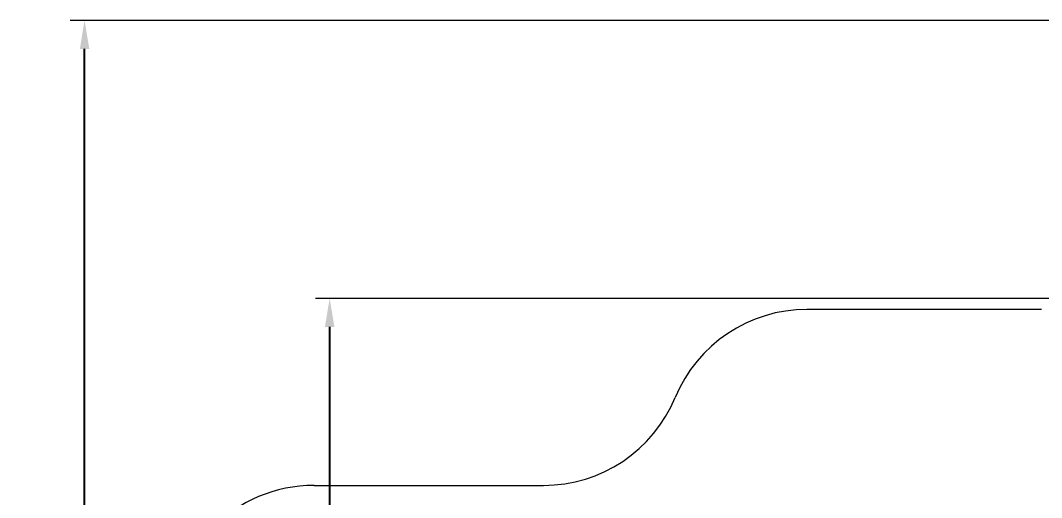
# Model space of a CAD drawing. Header units: millimetres. Extents: x -6554 to 5407, y -4015 to 4994.
# Drawn here: x -6554 to 611, y 1649 to 4994 of the extents above; entities that cross this region are included whole.
import ezdxf

# ---------------------------------------------------------------- set-up
doc = ezdxf.new("R2010")
doc.units = ezdxf.units.MM
for name, color, linetype in [('DIKOM_ЗОНА', 80, 'Continuous'), ('DIKOM_РАЗМЕР_ЗОНА', 7, 'Continuous'), ('DIKOM_РАЗМЕР_ОБЪЕКТА', 7, 'Continuous')]:
    doc.layers.add(name, color=color, linetype=linetype)
doc.styles.add('style1', font='arial.ttf', dxfattribs={"width": 0.8})
doc.dimstyles.new('1-50', dxfattribs={"dimtxt": 300, "dimasz": 200, "dimexe": 100, "dimexo": 0, "dimgap": 100, "dimtad": 1, "dimtxsty": 'style1', "dimcen": 200, "dimclrd": 7, "dimclre": 7, "dimclrt": 7, "dimadec": 1, "dimazin": 2, "dimtfac": 1, "dimtmove": 0, "dimatfit": 2, "dimfxl": 0, "dimlwd": 25, "dimlwe": 18, "dimarcsym": 0})

# ---------------------------------------------------------------- blocks, each defined once
blk = doc.blocks.new('*D12')
at = {"layer": 'Defpoints', "color": 0, "transparency": 16777216}
for p in [(3112.5, 3045.1), (-4384, -1674), (-3468.3, -1674)]:
    blk.add_point(p, dxfattribs=at)
at = {"layer": 'DIKOM_РАЗМЕР_ОБЪЕКТА', "color": 7, "lineweight": 18, "transparency": 16777216}
for p, q in [((3112.5, 3045.1), (-4484, 3045.1)), ((-3468.3, -1674), (-4484, -1674))]:
    blk.add_line(p, q, dxfattribs=at)
at = {"layer": 'DIKOM_РАЗМЕР_ОБЪЕКТА', "color": 7, "lineweight": 25, "transparency": 16777216}
blk.add_line((-4384, 2845.1), (-4384, -1474), dxfattribs=at)
at = {"layer": 'DIKOM_РАЗМЕР_ОБЪЕКТА', "color": 7, "transparency": 16777216}
for points in [[(-4417.3, 2845.1), (-4350.6, 2845.1), (-4384, 3045.1)], [(-4417.3, -1474), (-4350.6, -1474), (-4384, -1674)]]:
    blk.add_solid(points, dxfattribs=at)
at = {"layer": 'DIKOM_РАЗМЕР_ОБЪЕКТА', "color": 7, "transparency": 16777216, "insert": (-4637.1, -48.9), "char_height": 300, "attachment_point": 5, "rotation": 90, "style": 'style1'}
blk.add_mtext('4700', dxfattribs=at)
blk = doc.blocks.new('*D14')
at = {"layer": 'Defpoints', "color": 0, "transparency": 16777216}
for p in [(-6103.8, 4994.1), (3509.5, 4994.1), (-3072.8, -3205.9)]:
    blk.add_point(p, dxfattribs=at)
at = {"layer": 'DIKOM_РАЗМЕР_ЗОНА', "color": 7, "lineweight": 18, "transparency": 16777216}
for p, q in [((3509.5, 4994.1), (-6203.8, 4994.1)), ((-3072.8, -3205.9), (-6203.8, -3205.9))]:
    blk.add_line(p, q, dxfattribs=at)
at = {"layer": 'DIKOM_РАЗМЕР_ЗОНА', "color": 7, "lineweight": 25, "transparency": 16777216}
blk.add_line((-6103.8, -3005.9), (-6103.8, 4794.1), dxfattribs=at)
at = {"layer": 'DIKOM_РАЗМЕР_ЗОНА', "color": 7, "transparency": 16777216}
for points in [[(-6137.1, 4794.1), (-6070.5, 4794.1), (-6103.8, 4994.1)], [(-6137.1, -3005.9), (-6070.5, -3005.9), (-6103.8, -3205.9)]]:
    blk.add_solid(points, dxfattribs=at)
at = {"layer": 'DIKOM_РАЗМЕР_ЗОНА', "color": 7, "transparency": 16777216, "insert": (-6357, -88.5), "char_height": 300, "attachment_point": 5, "rotation": 90, "style": 'style1'}
blk.add_mtext('8200', dxfattribs=at)

msp = doc.modelspace()

# ---------------------------------------------------------------- linework, layer by layer
at = {"layer": 'DIKOM_ЗОНА', "color": 3, "lineweight": 15}
for p, q in [((611.402, 2967.896), (-1035.461, 2967.896)), ((-4493.461, 1734.015), (-2882.909, 1734.015))]:
    msp.add_line(p, q, dxfattribs=at)
for centre, start, end in [((-1035.461, 1967.896), 90, 157.4766894), ((-2882.909, 2734.015), 270, 337.4766894), ((-4493.461, 734.015), 90, 180)]:
    msp.add_arc(centre, 1000, start, end, dxfattribs=at)

# ---------------------------------------------------------------- dimensions: what is measured, and where the dimension line sits
at = {"layer": 'DIKOM_РАЗМЕР_ЗОНА'}
dim = msp.add_linear_dim(base=(-6103.817, 4994.058), p1=(-3072.832, -3205.942), p2=(3509.539, 4994.058), angle=90, dimstyle='1-50', dxfattribs=at)
dim.commit()
dim.dimension.update_dxf_attribs({"geometry": '*D14', "text_midpoint": (-6103.817, -88.532), "dimtype": 160})
at = {"layer": 'DIKOM_РАЗМЕР_ОБЪЕКТА'}
dim = msp.add_linear_dim(base=(-4383.958, -1673.988), p1=(3112.539, 3045.099), p2=(-3468.25, -1673.988), angle=90, text='4700', dimstyle='1-50', dxfattribs=at)
dim.commit()
dim.dimension.update_dxf_attribs({"geometry": '*D12', "text_midpoint": (-4383.958, -48.857), "dimtype": 160})

doc.saveas('drawing.dxf')
